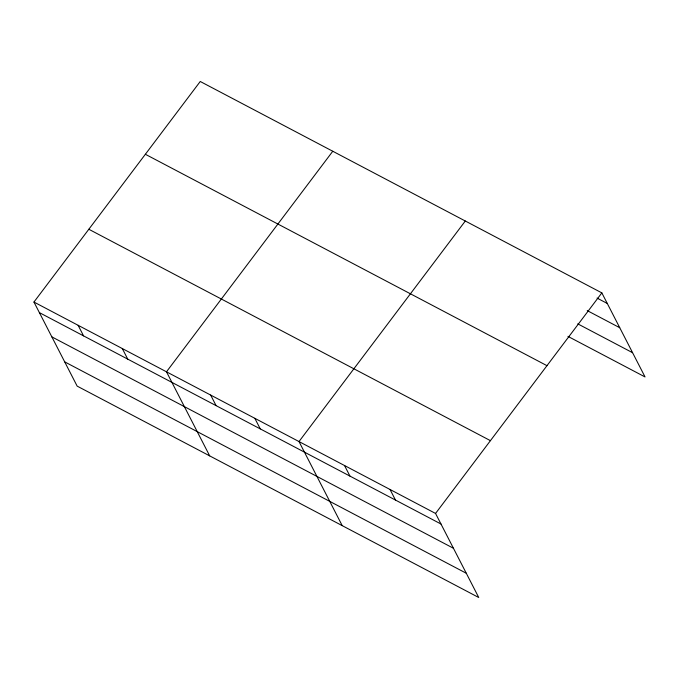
<?xml version="1.0" encoding="UTF-8"?>
<svg xmlns="http://www.w3.org/2000/svg" width="679" height="679" viewBox="0 0 679 679"><rect width="100%" height="100%" fill="white"/><g stroke="black" fill="none" stroke-linecap="round" stroke-linejoin="round"><path stroke-width="1.02" d="M33.95 302.045L435.553 513.443L478.754 597.512L77.151 386.113L33.95 302.045L200.246 81.488L601.849 292.887L645.05 376.955L567.95 336.377M332.769 151.256L166.482 371.803L209.684 455.872M465.302 221.014L299.006 441.562L342.216 525.631M435.553 513.443L601.849 292.887M597.062 298.081L607.281 303.462M587.233 310.6L619.74 327.719M577.778 323.858L632.582 352.707M145.365 154.277L546.968 365.667M88.83 229.264L490.425 440.654M39.382 312.62L440.985 524.018M51.85 336.869L453.453 548.267M64.692 361.856L466.295 573.254M390.035 489.483L395.475 500.058M344.525 465.522L349.957 476.098M254.829 418.315L260.269 428.89M210.651 395.059L216.092 405.635M122.305 348.548L127.737 359.123M78.127 325.3L83.559 335.876"/></g></svg>
